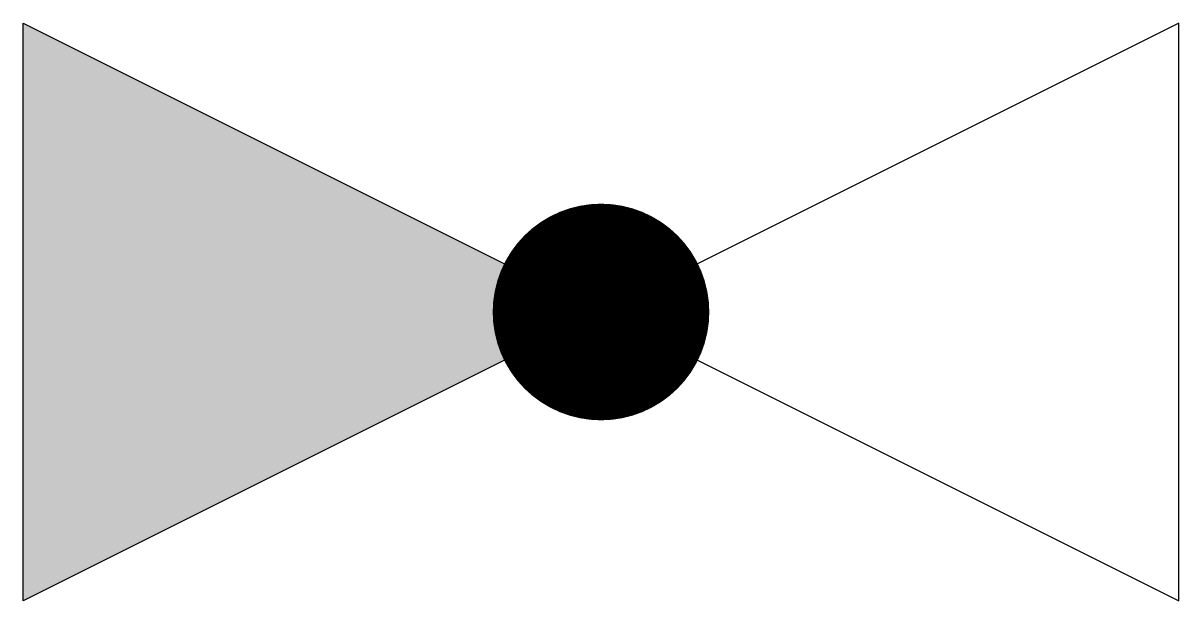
# Model space of a CAD drawing. Header units: millimetres. Extents: x -150 to 150, y -75 to 75.
import ezdxf

# ---------------------------------------------------------------- set-up
doc = ezdxf.new("R2010")
doc.units = ezdxf.units.MM

msp = doc.modelspace()

# ---------------------------------------------------------------- hatches: boundary and pattern name
at = {"linetype": 'ByBlock', "lineweight": -2}
msp.add_hatch(color=0, dxfattribs=at).paths.add_polyline_path([(-150, 75), (-150, -75), (-12.58, -6.29, -0.116434), (-14.06, 0, -0.116434), (-12.58, 6.29)])

# ---------------------------------------------------------------- linework, layer by layer
at = {"color": 0, "linetype": 'ByBlock', "lineweight": -2}
msp.add_lwpolyline([(-150, -75), (-150, 75), (150, -75), (150, 75)], close=True, dxfattribs=at)
at = {"color": 0, "linetype": 'ByBlock', "lineweight": -2, "const_width": 28.12}
msp.add_lwpolyline([(-14.06, 0, 1), (14.06, 0, 1)], format="xyb", close=True, dxfattribs=at)

doc.saveas('drawing.dxf')
